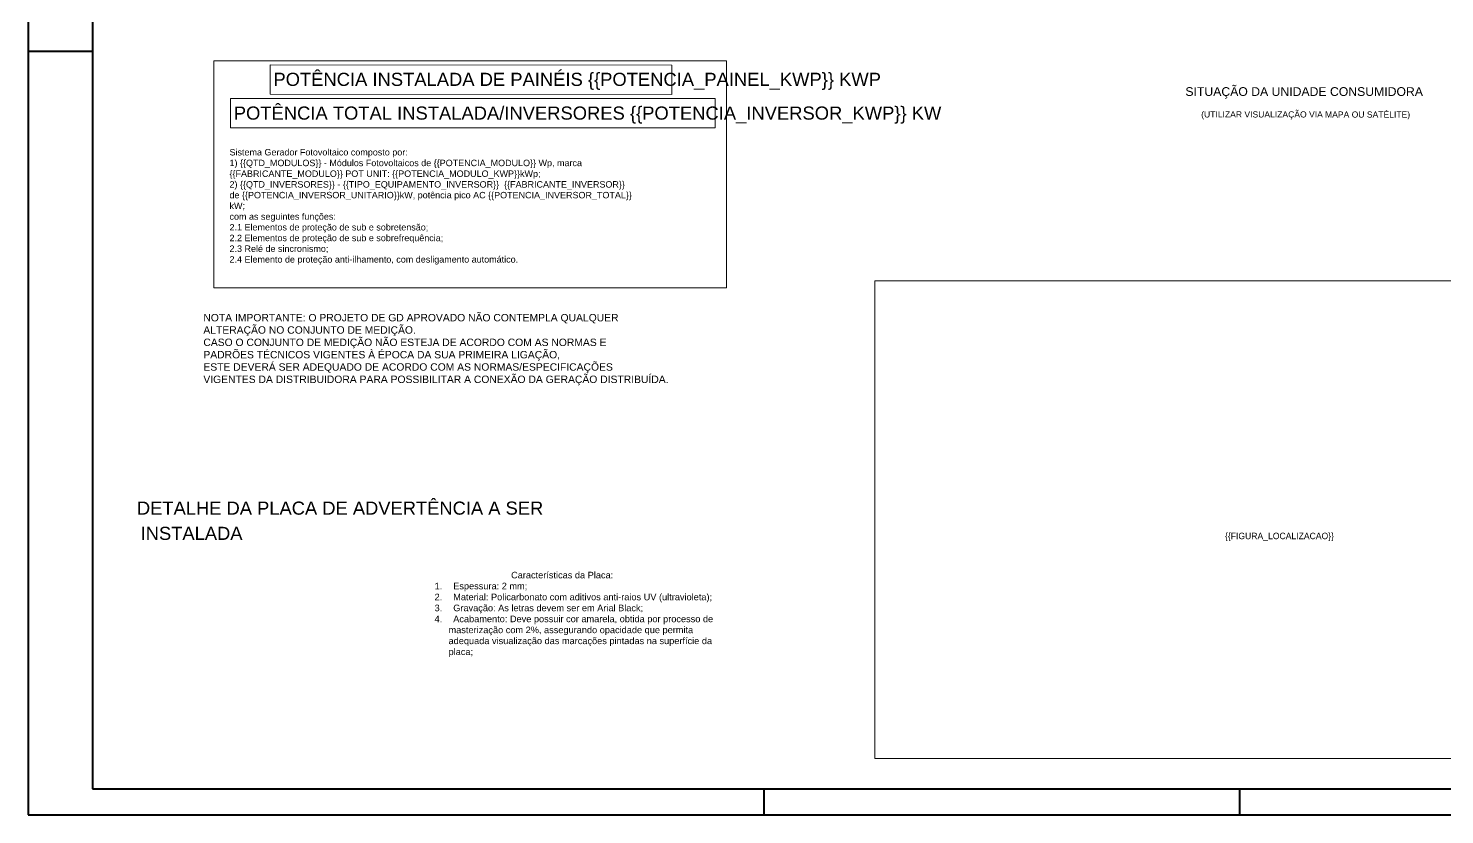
# Model space of a CAD drawing. Header units: centimetres. Extents: x -1416 to 19908, y -7962 to 7254.
# Drawn here: x -737 to -187, y -1357 to -1051 of the extents above; entities that cross this region are included whole.
import ezdxf

# ---------------------------------------------------------------- set-up
doc = ezdxf.new("R2010")
doc.units = ezdxf.units.CM
doc.layers.get('0').update_dxf_attribs({"color": 4, "lineweight": 18})
for name, color, linetype, lineweight in [('PRANCHA EXT', 7, 'Continuous', 40), ('PRANCHA INT', 7, 'Continuous', 40), ('QUADRO', 2, 'Continuous', 18), ('Texto', 2, 'Continuous', 18), ('TEXTO CAR1', 7, 'Continuous', 25), ('TEXTO QCARGAS 1', 7, 'Continuous', 15), ('TXT-02', 7, 'Continuous', 20)]:
    doc.layers.add(name, color=color, linetype=linetype, lineweight=lineweight)
doc.styles.add('arial', font='arial.ttf')
doc.styles.add('Style-Arial', font='arial.ttf')

msp = doc.modelspace()

# ---------------------------------------------------------------- linework, layer by layer
at = {"color": 0, "lineweight": 20}
msp.add_lwpolyline([(-408.22, -1149.05), (-93.49, -1149.05), (-93.49, -1334.81), (-408.22, -1334.81)], close=True, dxfattribs=at)
at = {"layer": 'PRANCHA EXT'}
for p, q in [((-737.3, -762.63), (-737.3, -1356.63)), ((-737.3, -1356.63), (103.7, -1356.63))]:
    msp.add_line(p, q, dxfattribs=at)
at = {"layer": 'PRANCHA INT'}
for p, q in [((-712.3, -772.63), (-712.3, -1346.63)), ((-737.3, -1059.63), (-712.3, -1059.63)), ((-712.3, -1346.63), (93.7, -1346.63)), ((-451.3, -1356.63), (-451.3, -1346.63)), ((-266.3, -1356.63), (-266.3, -1346.63))]:
    msp.add_line(p, q, dxfattribs=at)
at = {"layer": 'QUADRO', "color": 7, "linetype": 'ByBlock'}
msp.add_lwpolyline([(-665.23, -1063.44), (-465.9, -1063.44), (-465.9, -1151.67), (-665.23, -1151.67)], close=True, dxfattribs=at)
at = {"layer": 'Texto', "color": 7, "linetype": 'ByBlock'}
for points in [[(-643.26, -1076.41), (-643.26, -1065.01), (-487.19, -1065.08), (-487.19, -1076.48)], [(-658.67, -1089.53), (-658.67, -1078.13), (-470.32, -1078.13), (-470.32, -1089.53)]]:
    msp.add_lwpolyline(points, close=True, dxfattribs=at)

# ---------------------------------------------------------------- texts
at = {"color": 7, "linetype": 'ByBlock', "lineweight": 20, "insert": (-669.25, -1161.89), "char_height": 4, "width": 187.3938, "attachment_point": 1}
msp.add_mtext('\\fArial|b0|i0|c0|p0;\\H2.87628011;NOTA IMPORTANTE: O PROJETO DE GD APROVADO NÃO CONTEMPLA QUALQUER\\PALTERAÇÃO NO CONJUNTO DE MEDIÇÃO. \\PCASO O CONJUNTO DE MEDIÇÃO NÃO ESTEJA DE ACORDO COM AS NORMAS E\\PPADRÕES TÉCNICOS VIGENTES À ÉPOCA DA SUA PRIMEIRA LIGAÇÃO, \\PESTE DEVERÁ SER ADEQUADO DE ACORDO COM AS NORMAS/ESPECIFICAÇÕES \\P\\ps*;VIGENTES DA DISTRIBUIDORA PARA POSSIBILITAR A CONEXÃO DA GERAÇÃO DISTRIBUÍDA.', dxfattribs=at)
at = {"color": 0, "lineweight": 20, "insert": (-272.1, -1246.98), "char_height": 2.5, "width": 51.6247, "attachment_point": 1}
msp.add_mtext('\\{\\{FIGURA_LOCALIZACAO\\}\\}', dxfattribs=at)
at = {"layer": 'TEXTO CAR1', "color": 7, "linetype": 'ByBlock', "style": 'arial'}
for s, p in [('POTÊNCIA INSTALADA DE PAINÉIS {{POTENCIA_PAINEL_KWP}} KWP', (-642.02, -1073.2)), ('POTÊNCIA TOTAL INSTALADA/INVERSORES {{POTENCIA_INVERSOR_KWP}} KW', (-657.43, -1086.32))]:
    msp.add_text(s, height=5.1134, dxfattribs=at).set_placement(p)
at = {"layer": 'TEXTO CAR1', "linetype": 'ByBlock', "lineweight": 9, "style": 'Style-Arial'}
for s, height, p in [('SITUAÇÃO DA UNIDADE CONSUMIDORA', 3.4, (-287.5, -1077.09, -254.65)), ('(UTILIZAR VISUALIZAÇÃO VIA', 2.38, (-281.36, -1085.47, -254.65)), ('MAPA OU SATÉLITE)', 2.38, (-233.2, -1085.51, -254.65))]:
    msp.add_text(s, height=height, dxfattribs=at).set_placement(p)
at = {"layer": 'TEXTO QCARGAS 1', "linetype": 'ByBlock', "lineweight": 9, "style": 'Style-Arial'}
for s, p in [('DETALHE DA PLACA DE ADVERTÊNCIA A SER', (-695.08, -1239.95)), ('INSTALADA ', (-693.63, -1249.76))]:
    msp.add_text(s, height=5.1, dxfattribs=at).set_placement(p)
at = {"layer": 'TXT-02', "color": 6, "linetype": 'ByBlock', "char_height": 3.06803, "attachment_point": 1, "style": 'arial'}
for s, width, heights, insert in [('{\\H0.81485x;\\C256;Sistema Gerador Fotovoltaico composto por:\\P1) \\{\\{QTD_MODULOS\\}\\} - Módulos Fotovoltaicos de \\{\\{POTENCIA_MODULO\\}\\} Wp, marca \\{\\{FABRICANTE_MODULO\\}\\} POT UNIT: \\{\\{POTENCIA_MODULO_KWP\\}\\}kWp;^J2) \\{\\{QTD_INVERSORES\\}\\} - \\{\\{TIPO_EQUIPAMENTO_INVERSOR\\}\\}  \\{\\{FABRICANTE_INVERSOR\\}\\} de \\{\\{POTENCIA_INVERSOR_UNITARIO\\}\\}kW, potência pico AC \\{\\{POTENCIA_INVERSOR_TOTAL\\}\\} kW;^Jcom as seguintes funções:^J2.1 Elementos de proteção de sub e sobretensão;^J2.2 Elementos de proteção de sub e sobrefrequência;^J2.3 Relé de sincronismo;^J2.4 Elemento de proteção anti-ilhamento, com desligamento automático.}', 156.0512, [62.23], (-659.09, -1097.74)), ('\\pxr0.5875,b1,a0.5,qc,t2.95,c17.71667,r35.43333;{\\H0.81485x;\\C0;^J\\H1.02268x;\\C256;Características da Placa: \\P\\pi-1.77083,l5.31667,r0.59167,ql,t5.90833,c18.4125,r36.825;1.^IEspessura: 2 mm; \\P2.^IMaterial: Policarbonato com aditivos anti-raios UV (ultravioleta);\\P3.^IGravação: As letras devem ser em Arial Black;\\P4.^IAcabamento: Deve possuir cor amarela, obtida por processo de masterização com 2%, assegurando opacidade que permita adequada visualização das marcações pintadas na superfície da placa;\\fCalibri|b0|i0|c0|p34;\\H1.1x;\\P\\pi0,l0,r0,b0.25,a0.25,q*,tz;\\fArial|b0|i0|c0|p34;\\H0.88893x;\\C0;\\P^I ^I }', 122.7441, [76.59], (-590.25, -1258))]:
    msp.add_mtext_dynamic_manual_height_columns(s, width=width, gutter_width=0.5, heights=heights, dxfattribs=dict(at, insert=insert))

doc.saveas('drawing.dxf')
